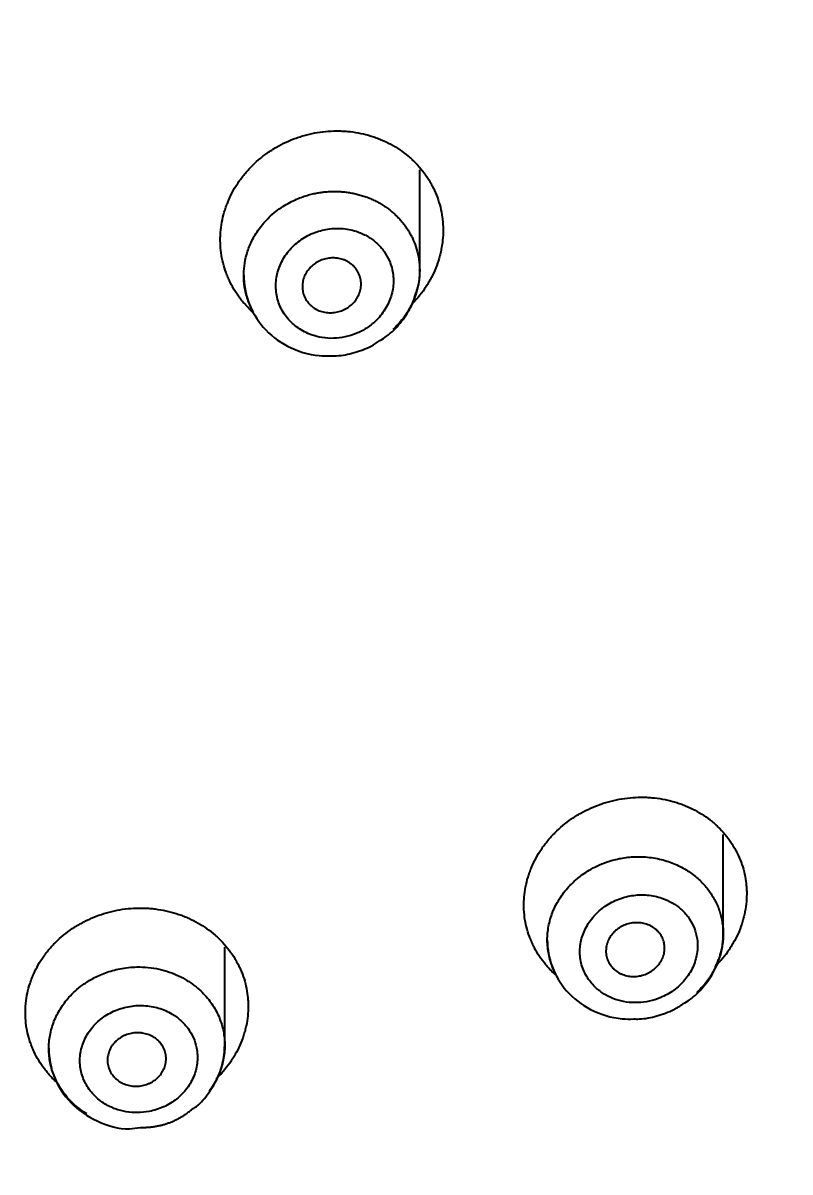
# Model space of a CAD drawing. Header units: millimetres. Extents: x 6110 to 6704, y -2661 to -1821.
# Drawn here: x 6343.899 to 6347.169, y -2168.811 to -2163.913 of the extents above; entities that cross this region are included whole.
import ezdxf

# ---------------------------------------------------------------- set-up
doc = ezdxf.new("R2010")
doc.units = ezdxf.units.MM
doc.header["$LTSCALE"] = 0.1
doc.linetypes.add('HIDDEN2', pattern=[4.7625, 3.175, -1.5875])
doc.layers.add('1', color=4, linetype='HIDDEN2', lineweight=13)
doc.layers.add('DIM', color=3, linetype='Continuous', lineweight=9)
doc.styles.get("Standard").update_dxf_attribs({"font": 'arial.ttf'})
doc.dimstyles.new('ISO-25', dxfattribs={"dimtxt": 2.5, "dimasz": 2.5, "dimexe": 1.25, "dimexo": 0.625, "dimtad": 1, "dimlfac": 5, "dimtxsty": 'Standard', "dimcen": 2.5, "dimadec": 0, "dimazin": 0, "dimtfac": 1, "dimtmove": 0, "dimatfit": 3, "dimfxl": 0, "dimarcsym": 0})

# ---------------------------------------------------------------- blocks, each defined once
blk = doc.blocks.new('*D85')
at = {"layer": 'Defpoints', "color": 0}
for p in [(6324.4599, -2027.3782), (6392.6916, -2027.3782), (6311.704, -2532.5418)]:
    blk.add_point(p, dxfattribs=at)
at = {"layer": 'DIM', "color": 0, "lineweight": -2}
for p, q in [((6325.0849, -2027.3782), (6393.9416, -2027.3782)), ((6392.6916, -2527.5418), (6392.6916, -2032.3782)), ((6312.329, -2532.5418), (6393.9416, -2532.5418))]:
    blk.add_line(p, q, dxfattribs=at)
at = {"layer": 'DIM', "color": 0}
for points in [[(6391.8583, -2032.3782), (6393.5249, -2032.3782), (6392.6916, -2027.3782)], [(6391.8583, -2527.5418), (6393.5249, -2527.5418), (6392.6916, -2532.5418)]]:
    blk.add_solid(points, dxfattribs=at)
at = {"layer": 'DIM', "color": 0, "insert": (6389.0618, -2279.96), "char_height": 5, "attachment_point": 5, "rotation": 90}
blk.add_mtext('2020,7', dxfattribs=at)
blk = doc.blocks.new('*D93')
at = {"layer": 'Defpoints', "color": 0}
for p in [(6325.0849, -2027.3782), (6402.037, -2595.9805), (6423.8203, -2595.9805)]:
    blk.add_point(p, dxfattribs=at)
at = {"layer": 'DIM', "color": 0, "lineweight": -2}
for p, q in [((6325.7099, -2027.3782), (6425.0703, -2027.3782)), ((6423.8203, -2032.3782), (6423.8203, -2590.9805)), ((6402.662, -2595.9805), (6425.0703, -2595.9805))]:
    blk.add_line(p, q, dxfattribs=at)
at = {"layer": 'DIM', "color": 0}
for points in [[(6422.9869, -2032.3782), (6424.6536, -2032.3782), (6423.8203, -2027.3782)], [(6422.9869, -2590.9805), (6424.6536, -2590.9805), (6423.8203, -2595.9805)]]:
    blk.add_solid(points, dxfattribs=at)
at = {"layer": 'DIM', "color": 0, "insert": (6420.1905, -2311.6794), "char_height": 5, "attachment_point": 5, "rotation": 90}
blk.add_mtext('2274,4', dxfattribs=at)

msp = doc.modelspace()

# ---------------------------------------------------------------- hatches: boundary and pattern name
at = {"layer": 'DIM'}
h = msp.add_hatch(dxfattribs=at)
h.set_pattern_fill('ANSI31', color=2)
edge = h.paths.add_edge_path()
edge.add_line((6619.6172, -2595.9805), (6619.6172, -1962.2056))
edge.add_line((6634.6172, -1966.1101), (6619.6172, -1966.1101))
edge.add_line((6634.6172, -2610.9805), (6634.6172, -1966.1101))
edge.add_line((6634.6172, -2610.9805), (6184.4567, -2610.9805))
edge.add_line((6619.6172, -2595.9805), (6184.4567, -2595.9805))
edge.add_line((6184.4567, -2610.9805), (6184.4567, -2595.9805))

# ---------------------------------------------------------------- linework, layer by layer
at = {"layer": '1', "color": 7, "linetype": 'Continuous', "lineweight": -3}
for p, q in [((6345.5903, -2164.9676), (6345.5903, -2164.5391)), ((6346.8843, -2167.797), (6346.8843, -2167.3728)), ((6344.7593, -2168.2714), (6344.7593, -2167.852))]:
    msp.add_line(p, q, dxfattribs=at)
for centre, major_axis, start_param, end_param in [((6338.0093, -2168.509), (-13.75, 0), 3.141606, 7.301236), ((6338.0093, -2168.5196), (-13.75, 0), 3.141627, 6.283151), ((6338.0093, -2168.8384), (13.1753, 0), 4.984867, 10.723113)]:
    msp.add_ellipse(centre, major_axis=major_axis, ratio=0.906308, start_param=start_param, end_param=end_param, dxfattribs=at)
for points, knots in [([(6344.8798, -2165.1463), (6344.872, -2165.1393), (6344.8644, -2165.1321), (6344.8519, -2165.1192), (6344.8469, -2165.1137), (6344.8372, -2165.1026), (6344.8325, -2165.097), (6344.8099, -2165.0682), (6344.7945, -2165.0437), (6344.7786, -2165.0111), (6344.7756, -2165.0045), (6344.7699, -2164.991), (6344.7672, -2164.9842), (6344.7598, -2164.9637), (6344.7556, -2164.9499), (6344.7452, -2164.9079), (6344.7413, -2164.8793), (6344.7403, -2164.8427), (6344.7402, -2164.8354), (6344.7406, -2164.8208), (6344.741, -2164.8135), (6344.7426, -2164.7917), (6344.7464, -2164.7628), (6344.7531, -2164.7343), (6344.7592, -2164.713), (6344.7615, -2164.7059), (6344.7664, -2164.6918), (6344.769, -2164.6848), (6344.7829, -2164.6503), (6344.7968, -2164.6239), (6344.8174, -2164.5924), (6344.8217, -2164.5862), (6344.8306, -2164.5739), (6344.8352, -2164.5678), (6344.8496, -2164.5499), (6344.8597, -2164.5385), (6344.8916, -2164.5056), (6344.9148, -2164.4857), (6344.9465, -2164.4633), (6344.953, -2164.459), (6344.9661, -2164.4506), (6344.9728, -2164.4465), (6344.993, -2164.4348), (6345.0205, -2164.4206), (6345.0492, -2164.4088), (6345.0712, -2164.4009), (6345.0786, -2164.3985), (6345.0936, -2164.3939), (6345.1012, -2164.3917), (6345.1392, -2164.3819), (6345.1699, -2164.3769), (6345.2162, -2164.3735), (6345.2317, -2164.3731), (6345.255, -2164.3735), (6345.2628, -2164.3738), (6345.2783, -2164.3749), (6345.2861, -2164.3756), (6345.3244, -2164.3799), (6345.3543, -2164.3861), (6345.3906, -2164.3973), (6345.3978, -2164.3998), (6345.4122, -2164.405), (6345.4193, -2164.4078), (6345.4404, -2164.4166), (6345.4539, -2164.4231), (6345.4934, -2164.4445), (6345.518, -2164.4611), (6345.5466, -2164.485), (6345.5522, -2164.4899), (6345.5631, -2164.5), (6345.5683, -2164.5052), (6345.5837, -2164.521), (6345.6029, -2164.543), (6345.6197, -2164.5668), (6345.6313, -2164.5853), (6345.6351, -2164.5916), (6345.6422, -2164.6044), (6345.6456, -2164.6109), (6345.6616, -2164.6436), (6345.6714, -2164.6707), (6345.6818, -2164.7128), (6345.6846, -2164.7271), (6345.6875, -2164.7488), (6345.6883, -2164.7561), (6345.6895, -2164.7706), (6345.6899, -2164.7779), (6345.691, -2164.8142), (6345.6888, -2164.8432), (6345.6823, -2164.8794), (6345.6807, -2164.8867), (6345.6774, -2164.9012), (6345.6755, -2164.9083), (6345.6693, -2164.9297), (6345.6597, -2164.9576), (6345.6473, -2164.9847), (6345.6369, -2165.0046), (6345.6333, -2165.0111), (6345.6256, -2165.0242), (6345.6216, -2165.0306), (6345.6008, -2165.0625), (6345.5818, -2165.0863), (6345.5603, -2165.1085)], [0, 0, 0, 0, 0.014902, 0.014902, 0.025382, 0.025382, 0.035862, 0.035862, 0.077781, 0.077781, 0.088261, 0.088261, 0.09874, 0.09874, 0.1197, 0.1197, 0.161619, 0.161619, 0.172099, 0.172099, 0.182579, 0.182579, 0.203538, 0.224498, 0.224498, 0.234977, 0.234977, 0.245457, 0.245457, 0.287376, 0.287376, 0.297856, 0.297856, 0.308336, 0.308336, 0.329295, 0.329295, 0.371214, 0.371214, 0.381694, 0.381694, 0.392174, 0.392174, 0.413133, 0.434093, 0.434093, 0.444573, 0.444573, 0.455052, 0.455052, 0.496971, 0.496971, 0.517931, 0.517931, 0.528411, 0.528411, 0.53889, 0.53889, 0.58081, 0.58081, 0.591289, 0.591289, 0.601769, 0.601769, 0.622729, 0.622729, 0.664648, 0.664648, 0.675127, 0.675127, 0.685607, 0.685607, 0.706567, 0.727526, 0.727526, 0.738006, 0.738006, 0.748486, 0.748486, 0.790405, 0.790405, 0.811364, 0.811364, 0.821844, 0.821844, 0.832324, 0.832324, 0.874243, 0.874243, 0.884723, 0.884723, 0.895202, 0.895202, 0.916162, 0.937121, 0.937121, 0.947601, 0.947601, 0.958081, 0.958081, 1, 1, 1, 1]), ([(6344.8403, -2164.9884), (6344.8403, -2164.9865), (6344.8405, -2164.9691), (6344.8436, -2164.9349), (6344.8557, -2164.8853), (6344.8773, -2164.8338), (6344.9099, -2164.7824), (6344.9473, -2164.7414), (6344.9835, -2164.7112), (6345.0134, -2164.6909), (6345.0428, -2164.6746), (6345.0709, -2164.6617), (6345.0973, -2164.6519), (6345.1217, -2164.6447), (6345.1438, -2164.6395), (6345.1633, -2164.6359), (6345.1802, -2164.6336), (6345.1944, -2164.6323), (6345.2058, -2164.6315), (6345.2197, -2164.631), (6345.2372, -2164.6309), (6345.2588, -2164.6321), (6345.2802, -2164.6344), (6345.3012, -2164.6378), (6345.3218, -2164.6423), (6345.3419, -2164.6478), (6345.3614, -2164.6543), (6345.3804, -2164.6617), (6345.3986, -2164.6701), (6345.4162, -2164.6793), (6345.4331, -2164.6893), (6345.4492, -2164.7001), (6345.4645, -2164.7116), (6345.479, -2164.7237), (6345.4926, -2164.7364), (6345.5054, -2164.7497), (6345.5172, -2164.7635), (6345.5282, -2164.7778), (6345.5383, -2164.7924), (6345.5475, -2164.8074), (6345.5558, -2164.8227), (6345.5667, -2164.8456), (6345.5785, -2164.8779), (6345.588, -2164.9212), (6345.5903, -2164.9515), (6345.5903, -2164.9672)], [0, 0, 0, 0, 0.005441, 0.047816, 0.094021, 0.144058, 0.197927, 0.255627, 0.289108, 0.320212, 0.348938, 0.375287, 0.399257, 0.420849, 0.440062, 0.456897, 0.471352, 0.483427, 0.493123, 0.500439, 0.519075, 0.53757, 0.555925, 0.57414, 0.592215, 0.61015, 0.627946, 0.645603, 0.66312, 0.680499, 0.69774, 0.714842, 0.731806, 0.748632, 0.765321, 0.781873, 0.798288, 0.814566, 0.830707, 0.846713, 0.862583, 0.878317, 0.916366, 0.957028, 1, 1, 1, 1]), ([(6345.4018, -2165.184), (6345.4096, -2165.1766), (6345.4243, -2165.1609), (6345.4431, -2165.1349), (6345.4581, -2165.1069), (6345.4694, -2165.0776), (6345.4764, -2165.0472), (6345.4791, -2165.0164), (6345.4776, -2164.9857), (6345.4718, -2164.9557), (6345.46, -2164.922), (6345.44, -2164.8861), (6345.409, -2164.8512), (6345.3713, -2164.8228), (6345.3327, -2164.8046), (6345.2966, -2164.7941), (6345.2644, -2164.7891), (6345.2317, -2164.7881), (6345.1989, -2164.791), (6345.1667, -2164.7979), (6345.1355, -2164.8087), (6345.1059, -2164.823), (6345.0783, -2164.8407), (6345.0533, -2164.8616), (6345.0312, -2164.8852), (6345.0125, -2164.9112), (6344.9974, -2164.9391), (6344.9862, -2164.9684), (6344.9792, -2164.9987), (6344.9765, -2165.0294), (6344.9779, -2165.06), (6344.9837, -2165.0901), (6344.9938, -2165.119), (6345.0078, -2165.1463), (6345.0256, -2165.1715), (6345.047, -2165.194), (6345.0714, -2165.2137), (6345.0985, -2165.2301), (6345.1327, -2165.2449), (6345.1746, -2165.2558), (6345.2236, -2165.2588), (6345.2728, -2165.253), (6345.3202, -2165.2382), (6345.3642, -2165.2154), (6345.39, -2165.1952), (6345.4018, -2165.184)], [0, 0, 0, 0, 0.02085, 0.041612, 0.062641, 0.083494, 0.1042, 0.125113, 0.146036, 0.166745, 0.187587, 0.218855, 0.250022, 0.281241, 0.312461, 0.333319, 0.354033, 0.374953, 0.395825, 0.416534, 0.437434, 0.458363, 0.479085, 0.499955, 0.520923, 0.541676, 0.562573, 0.583495, 0.604209, 0.625085, 0.645955, 0.666654, 0.687576, 0.70845, 0.729135, 0.750036, 0.77094, 0.79163, 0.812505, 0.843708, 0.874932, 0.906081, 0.937377, 0.968614, 1, 1, 1, 1]), ([(6345.3037, -2165.1104), (6345.2978, -2165.1161), (6345.2915, -2165.1212), (6345.2814, -2165.1279), (6345.2779, -2165.13), (6345.2707, -2165.1339), (6345.267, -2165.1358), (6345.2557, -2165.1406), (6345.2479, -2165.1432), (6345.236, -2165.1459), (6345.2319, -2165.1467), (6345.2237, -2165.1478), (6345.2196, -2165.1481), (6345.2074, -2165.1487), (6345.1993, -2165.1483), (6345.1872, -2165.1466), (6345.1832, -2165.1458), (6345.1753, -2165.144), (6345.1677, -2165.1417), (6345.1603, -2165.1388), (6345.153, -2165.1355), (6345.1495, -2165.1337), (6345.1392, -2165.1277), (6345.1328, -2165.1231), (6345.1242, -2165.1154), (6345.1214, -2165.1127), (6345.1175, -2165.1084), (6345.1162, -2165.1069), (6345.1137, -2165.1039), (6345.1125, -2165.1024), (6345.1068, -2165.0947), (6345.103, -2165.0881), (6345.0983, -2165.0777), (6345.0969, -2165.0741), (6345.0945, -2165.0668), (6345.0935, -2165.0631), (6345.0911, -2165.052), (6345.0903, -2165.0444), (6345.0903, -2165.0328), (6345.0905, -2165.029), (6345.0913, -2165.0214), (6345.0925, -2165.0138), (6345.0945, -2165.0063), (6345.0969, -2164.9989), (6345.0983, -2164.9952), (6345.103, -2164.9844), (6345.1068, -2164.9775), (6345.1136, -2164.9677), (6345.1161, -2164.9646), (6345.1213, -2164.9584), (6345.124, -2164.9555), (6345.1327, -2164.947), (6345.1389, -2164.942), (6345.1491, -2164.9351), (6345.1527, -2164.933), (6345.1598, -2164.9291), (6345.1672, -2164.9255), (6345.1748, -2164.9226), (6345.1826, -2164.9201), (6345.1866, -2164.919), (6345.1987, -2164.9162), (6345.2068, -2164.9151), (6345.219, -2164.9145), (6345.2231, -2164.9145), (6345.2312, -2164.9149), (6345.2353, -2164.9153), (6345.2474, -2164.917), (6345.2552, -2164.9188), (6345.2646, -2164.9221), (6345.2665, -2164.9227), (6345.2702, -2164.9242), (6345.2721, -2164.925), (6345.2776, -2164.9275), (6345.2811, -2164.9293), (6345.2913, -2164.9352), (6345.2976, -2164.9398), (6345.3049, -2164.9463), (6345.3064, -2164.9476), (6345.3092, -2164.9503), (6345.3132, -2164.9545), (6345.3193, -2164.9619), (6345.3235, -2164.9683), (6345.3274, -2164.9749), (6345.3292, -2164.9783), (6345.3339, -2164.9888), (6345.3363, -2164.996), (6345.3387, -2165.0072), (6345.3393, -2165.0109), (6345.3401, -2165.0186), (6345.3403, -2165.0224), (6345.3403, -2165.0339), (6345.3395, -2165.0415), (6345.3371, -2165.0529), (6345.3361, -2165.0567), (6345.3337, -2165.0641), (6345.331, -2165.0714), (6345.3275, -2165.0784), (6345.3236, -2165.0853), (6345.3215, -2165.0887), (6345.3147, -2165.0986), (6345.3095, -2165.1047), (6345.3037, -2165.1104)], [0, 0, 0, 0, 0.03125, 0.03125, 0.046875, 0.046875, 0.0625, 0.0625, 0.09375, 0.09375, 0.109375, 0.109375, 0.125, 0.125, 0.15625, 0.15625, 0.171875, 0.171875, 0.1875, 0.203125, 0.203125, 0.21875, 0.21875, 0.25, 0.25, 0.265625, 0.265625, 0.273438, 0.273438, 0.28125, 0.28125, 0.3125, 0.3125, 0.328125, 0.328125, 0.34375, 0.34375, 0.375, 0.375, 0.390625, 0.390625, 0.40625, 0.421875, 0.421875, 0.4375, 0.4375, 0.46875, 0.46875, 0.484375, 0.484375, 0.5, 0.5, 0.53125, 0.53125, 0.546875, 0.546875, 0.5625, 0.578125, 0.578125, 0.59375, 0.59375, 0.625, 0.625, 0.640625, 0.640625, 0.65625, 0.65625, 0.6875, 0.6875, 0.695313, 0.695313, 0.703125, 0.703125, 0.71875, 0.71875, 0.75, 0.75, 0.757813, 0.757813, 0.765625, 0.78125, 0.796875, 0.796875, 0.8125, 0.8125, 0.84375, 0.84375, 0.859375, 0.859375, 0.875, 0.875, 0.90625, 0.90625, 0.921875, 0.921875, 0.9375, 0.953125, 0.953125, 0.96875, 0.96875, 1, 1, 1, 1]), ([(6344.8403, -2164.9877), (6344.8407, -2165.0286), (6344.8543, -2165.1071), (6344.9188, -2165.2166), (6345.0246, -2165.2987), (6345.1302, -2165.3315), (6345.1928, -2165.3321), (6345.2082, -2165.3313)], [0, 0, 0, 0, 0.213393, 0.437882, 0.673259, 0.920678, 1, 1, 1, 1]), ([(6344.8827, -2165.1477), (6344.8815, -2165.1456), (6344.8714, -2165.1274), (6344.8557, -2165.0915), (6344.843, -2165.0399), (6344.8403, -2165.005), (6344.8403, -2164.9884)], [0, 0, 0, 0, 0.044747, 0.371454, 0.701717, 1, 1, 1, 1]), ([(6345.5903, -2164.9672), (6345.5903, -2164.9673), (6345.5903, -2164.9841), (6345.5877, -2165.0175), (6345.58, -2165.0503), (6345.5749, -2165.0663)], [0, 0, 0, 0, 0.003355, 0.503542, 1, 1, 1, 1]), ([(6345.4211, -2165.2661), (6345.431, -2165.2606), (6345.4632, -2165.2404), (6345.5093, -2165.1936), (6345.5513, -2165.1318), (6345.5677, -2165.0878), (6345.573, -2165.0678)], [0, 0, 0, 0, 0.128214, 0.438368, 0.755323, 1, 1, 1, 1]), ([(6345.5749, -2165.0663), (6345.5746, -2165.0674), (6345.5685, -2165.0864), (6345.5529, -2165.1233), (6345.5201, -2165.1746), (6345.4917, -2165.2057), (6345.4758, -2165.2204)], [0, 0, 0, 0, 0.018042, 0.329384, 0.656701, 1, 1, 1, 1]), ([(6345.2082, -2165.3313), (6345.2176, -2165.332), (6345.2521, -2165.3326), (6345.312, -2165.3197), (6345.3747, -2165.297), (6345.4089, -2165.2751), (6345.4211, -2165.2661)], [0, 0, 0, 0, 0.124759, 0.458259, 0.799124, 1, 1, 1, 1]), ([(6346.1698, -2167.9706), (6346.1627, -2167.9643), (6346.1558, -2167.9578), (6346.1441, -2167.9459), (6346.1391, -2167.9405), (6346.1295, -2167.9296), (6346.1248, -2167.9241), (6346.1025, -2167.8959), (6346.0872, -2167.8719), (6346.0715, -2167.84), (6346.0685, -2167.8335), (6346.0629, -2167.8204), (6346.0603, -2167.8137), (6346.053, -2167.7936), (6346.0489, -2167.78), (6346.0388, -2167.7388), (6346.0351, -2167.7107), (6346.0343, -2167.6748), (6346.0343, -2167.6676), (6346.0348, -2167.6532), (6346.0352, -2167.646), (6346.037, -2167.6246), (6346.041, -2167.5962), (6346.0479, -2167.5681), (6346.0542, -2167.5472), (6346.0565, -2167.5402), (6346.0615, -2167.5263), (6346.0642, -2167.5194), (6346.0785, -2167.4855), (6346.0926, -2167.4595), (6346.1176, -2167.4224), (6346.1267, -2167.4103), (6346.1461, -2167.3868), (6346.1563, -2167.3755), (6346.1886, -2167.3433), (6346.212, -2167.3237), (6346.244, -2167.3017), (6346.2505, -2167.2974), (6346.2637, -2167.2892), (6346.2704, -2167.2852), (6346.2907, -2167.2738), (6346.3184, -2167.2598), (6346.3472, -2167.2483), (6346.3693, -2167.2405), (6346.3767, -2167.2381), (6346.3917, -2167.2336), (6346.3993, -2167.2315), (6346.4374, -2167.2219), (6346.468, -2167.217), (6346.5143, -2167.2137), (6346.5298, -2167.2133), (6346.553, -2167.2137), (6346.5608, -2167.214), (6346.5763, -2167.215), (6346.584, -2167.2157), (6346.6221, -2167.2199), (6346.6519, -2167.2259), (6346.688, -2167.2369), (6346.6952, -2167.2392), (6346.7094, -2167.2443), (6346.7165, -2167.247), (6346.7374, -2167.2556), (6346.7509, -2167.262), (6346.7901, -2167.2827), (6346.8146, -2167.2989), (6346.8429, -2167.3222), (6346.8484, -2167.327), (6346.8592, -2167.3369), (6346.8644, -2167.3419), (6346.8797, -2167.3573), (6346.8987, -2167.3788), (6346.9153, -2167.402), (6346.9268, -2167.42), (6346.9305, -2167.4262), (6346.9375, -2167.4387), (6346.9408, -2167.445), (6346.9566, -2167.4771), (6346.9663, -2167.5036), (6346.9764, -2167.5448), (6346.9791, -2167.5588), (6346.9819, -2167.5801), (6346.9826, -2167.5873), (6346.9837, -2167.6015), (6346.9841, -2167.6087), (6346.9849, -2167.6443), (6346.9825, -2167.6728), (6346.9757, -2167.7084), (6346.9741, -2167.7155), (6346.9706, -2167.7298), (6346.9687, -2167.7368), (6346.9623, -2167.7578), (6346.9525, -2167.7854), (6346.9398, -2167.812), (6346.9292, -2167.8315), (6346.9255, -2167.838), (6346.9178, -2167.8508), (6346.9137, -2167.8572), (6346.8926, -2167.8885), (6346.8733, -2167.912), (6346.8516, -2167.9338)], [0, 0, 0, 0, 0.013703, 0.013703, 0.024196, 0.024196, 0.034688, 0.034688, 0.076658, 0.076658, 0.087151, 0.087151, 0.097643, 0.097643, 0.118628, 0.118628, 0.160598, 0.160598, 0.171091, 0.171091, 0.181583, 0.181583, 0.202568, 0.223553, 0.223553, 0.234046, 0.234046, 0.244539, 0.244539, 0.286509, 0.286509, 0.307494, 0.307494, 0.328479, 0.328479, 0.370449, 0.370449, 0.380941, 0.380941, 0.391434, 0.391434, 0.412419, 0.433404, 0.433404, 0.443896, 0.443896, 0.454389, 0.454389, 0.496359, 0.496359, 0.517344, 0.517344, 0.527837, 0.527837, 0.538329, 0.538329, 0.580299, 0.580299, 0.590792, 0.590792, 0.601284, 0.601284, 0.622269, 0.622269, 0.664239, 0.664239, 0.674732, 0.674732, 0.685224, 0.685224, 0.706209, 0.727194, 0.727194, 0.737687, 0.737687, 0.74818, 0.74818, 0.79015, 0.79015, 0.811135, 0.811135, 0.821627, 0.821627, 0.83212, 0.83212, 0.87409, 0.87409, 0.884582, 0.884582, 0.895075, 0.895075, 0.91606, 0.937045, 0.937045, 0.947537, 0.947537, 0.95803, 0.95803, 1, 1, 1, 1]), ([(6346.1343, -2167.8218), (6346.1343, -2167.8124), (6346.1357, -2167.7828), (6346.145, -2167.733), (6346.1681, -2167.6745), (6346.2025, -2167.6197), (6346.2367, -2167.5823), (6346.2651, -2167.5576), (6346.286, -2167.5415), (6346.3141, -2167.523), (6346.3503, -2167.5038), (6346.3953, -2167.486), (6346.4492, -2167.4722), (6346.5004, -2167.4666), (6346.5446, -2167.4671), (6346.5789, -2167.4704), (6346.6119, -2167.4764), (6346.6432, -2167.4849), (6346.6727, -2167.4956), (6346.7004, -2167.5082), (6346.726, -2167.5225), (6346.7495, -2167.5382), (6346.7709, -2167.5551), (6346.7902, -2167.5729), (6346.8075, -2167.5914), (6346.8227, -2167.6105), (6346.836, -2167.6299), (6346.8474, -2167.6494), (6346.8573, -2167.6696), (6346.8659, -2167.6907), (6346.8731, -2167.7131), (6346.8787, -2167.7362), (6346.8824, -2167.7599), (6346.8841, -2167.7802), (6346.8843, -2167.7926), (6346.8843, -2167.7969)], [0, 0, 0, 0, 0.026199, 0.082395, 0.139298, 0.196916, 0.255256, 0.27208, 0.294957, 0.323885, 0.358864, 0.399888, 0.446955, 0.500061, 0.530248, 0.559717, 0.588468, 0.616503, 0.643821, 0.670423, 0.696309, 0.721479, 0.745934, 0.769673, 0.792698, 0.81501, 0.836608, 0.857493, 0.877666, 0.899212, 0.92103, 0.943121, 0.965485, 0.988123, 1, 1, 1, 1]), ([(6346.6983, -2168.0155), (6346.7062, -2168.0082), (6346.7209, -2167.9926), (6346.7397, -2167.9669), (6346.7547, -2167.9392), (6346.7659, -2167.9102), (6346.7729, -2167.8804), (6346.7759, -2167.8451), (6346.7724, -2167.805), (6346.7585, -2167.762), (6346.7358, -2167.7228), (6346.7048, -2167.689), (6346.667, -2167.6617), (6346.6285, -2167.6443), (6346.5925, -2167.6344), (6346.5604, -2167.6298), (6346.5277, -2167.6291), (6346.495, -2167.6322), (6346.4628, -2167.6392), (6346.4316, -2167.65), (6346.402, -2167.6643), (6346.3744, -2167.6819), (6346.3494, -2167.7026), (6346.3272, -2167.726), (6346.3085, -2167.7517), (6346.2934, -2167.7793), (6346.2822, -2167.8082), (6346.2753, -2167.838), (6346.2726, -2167.8683), (6346.2742, -2167.8983), (6346.2801, -2167.9278), (6346.2903, -2167.956), (6346.3044, -2167.9826), (6346.3224, -2168.007), (6346.3474, -2168.0324), (6346.381, -2168.0569), (6346.4243, -2168.0764), (6346.4712, -2168.0879), (6346.5202, -2168.0904), (6346.5693, -2168.0843), (6346.6114, -2168.0711), (6346.646, -2168.0545), (6346.6737, -2168.0368), (6346.6904, -2168.0229), (6346.6983, -2168.0155)], [0, 0, 0, 0, 0.020896, 0.041652, 0.06262, 0.083511, 0.104219, 0.12509, 0.156355, 0.18752, 0.218767, 0.249961, 0.28118, 0.312405, 0.333296, 0.35401, 0.374902, 0.395814, 0.416525, 0.437388, 0.458341, 0.479065, 0.499919, 0.520871, 0.541626, 0.562557, 0.583438, 0.604144, 0.625069, 0.645921, 0.666614, 0.687551, 0.708421, 0.729109, 0.750011, 0.781214, 0.812434, 0.843604, 0.874873, 0.906013, 0.937331, 0.958238, 0.979009, 1, 1, 1, 1]), ([(6344.0394, -2168.426), (6344.0323, -2168.4193), (6344.0254, -2168.4124), (6344.0137, -2168.3999), (6344.0089, -2168.3944), (6343.9995, -2168.3832), (6343.995, -2168.3775), (6343.9732, -2168.3487), (6343.9585, -2168.3243), (6343.9434, -2168.2919), (6343.9406, -2168.2854), (6343.9352, -2168.2721), (6343.9327, -2168.2654), (6343.9258, -2168.2451), (6343.922, -2168.2315), (6343.9127, -2168.1902), (6343.9095, -2168.1622), (6343.9093, -2168.1264), (6343.9095, -2168.1193), (6343.9102, -2168.1051), (6343.9107, -2168.098), (6343.9129, -2168.0768), (6343.9173, -2168.0487), (6343.9247, -2168.0211), (6343.9314, -2168.0005), (6343.9338, -2167.9937), (6343.9391, -2167.98), (6343.9418, -2167.9733), (6343.9566, -2167.9401), (6343.9711, -2167.9148), (6343.9925, -2167.8847), (6343.997, -2167.8788), (6344.0062, -2167.8671), (6344.011, -2167.8614), (6344.0258, -2167.8444), (6344.0363, -2167.8335), (6344.069, -2167.8026), (6344.0928, -2167.784), (6344.1251, -2167.7632), (6344.1317, -2167.7592), (6344.1451, -2167.7515), (6344.1519, -2167.7478), (6344.1724, -2167.7371), (6344.2004, -2167.7242), (6344.2294, -2167.7138), (6344.2517, -2167.7069), (6344.2591, -2167.7048), (6344.2743, -2167.7008), (6344.2819, -2167.699), (6344.3202, -2167.6908), (6344.351, -2167.6871), (6344.3974, -2167.6855), (6344.4129, -2167.6857), (6344.4362, -2167.687), (6344.444, -2167.6876), (6344.4594, -2167.6892), (6344.4671, -2167.6902), (6344.5052, -2167.6958), (6344.5348, -2167.703), (6344.5708, -2167.7153), (6344.5779, -2167.7179), (6344.5921, -2167.7235), (6344.5991, -2167.7265), (6344.6199, -2167.7359), (6344.6332, -2167.7427), (6344.672, -2167.7649), (6344.696, -2167.782), (6344.7239, -2167.8062), (6344.7293, -2167.8112), (6344.7399, -2167.8214), (6344.745, -2167.8266), (6344.7599, -2167.8425), (6344.7784, -2167.8646), (6344.7945, -2167.8883), (6344.8057, -2167.9067), (6344.8092, -2167.9129), (6344.816, -2167.9256), (6344.8192, -2167.932), (6344.8343, -2167.9644), (6344.8435, -2167.9911), (6344.8528, -2168.0325), (6344.8552, -2168.0465), (6344.8576, -2168.0678), (6344.8582, -2168.0749), (6344.8591, -2168.089), (6344.8593, -2168.0961), (6344.8595, -2168.1315), (6344.8566, -2168.1598), (6344.8492, -2168.1949), (6344.8475, -2168.202), (6344.8438, -2168.216), (6344.8417, -2168.2229), (6344.8351, -2168.2435), (6344.8247, -2168.2705), (6344.8116, -2168.2965), (6344.8008, -2168.3156), (6344.797, -2168.3219), (6344.789, -2168.3344), (6344.7848, -2168.3406), (6344.7632, -2168.3711), (6344.7435, -2168.3937), (6344.7215, -2168.4147)], [0, 0, 0, 0, 0.013993, 0.013993, 0.024482, 0.024482, 0.034972, 0.034972, 0.076929, 0.076929, 0.087419, 0.087419, 0.097908, 0.097908, 0.118887, 0.118887, 0.160845, 0.160845, 0.171334, 0.171334, 0.181824, 0.181824, 0.202803, 0.223782, 0.223782, 0.234271, 0.234271, 0.24476, 0.24476, 0.286718, 0.286718, 0.297208, 0.297208, 0.307697, 0.307697, 0.328676, 0.328676, 0.370634, 0.370634, 0.381123, 0.381123, 0.391613, 0.391613, 0.412591, 0.43357, 0.43357, 0.44406, 0.44406, 0.454549, 0.454549, 0.496507, 0.496507, 0.517486, 0.517486, 0.527975, 0.527975, 0.538465, 0.538465, 0.580422, 0.580422, 0.590912, 0.590912, 0.601401, 0.601401, 0.62238, 0.62238, 0.664338, 0.664338, 0.674827, 0.674827, 0.685317, 0.685317, 0.706296, 0.727275, 0.727275, 0.737764, 0.737764, 0.748253, 0.748253, 0.790211, 0.790211, 0.81119, 0.81119, 0.82168, 0.82168, 0.832169, 0.832169, 0.874127, 0.874127, 0.884616, 0.884616, 0.895106, 0.895106, 0.916084, 0.937063, 0.937063, 0.947553, 0.947553, 0.958042, 0.958042, 1, 1, 1, 1]), ([(6346.5973, -2167.9399), (6346.5915, -2167.9455), (6346.5851, -2167.9505), (6346.575, -2167.9572), (6346.5715, -2167.9593), (6346.5643, -2167.9631), (6346.5605, -2167.9649), (6346.5492, -2167.9698), (6346.5414, -2167.9723), (6346.5294, -2167.975), (6346.5254, -2167.9758), (6346.5172, -2167.9769), (6346.5131, -2167.9773), (6346.5009, -2167.9779), (6346.4928, -2167.9775), (6346.4808, -2167.9759), (6346.4768, -2167.9752), (6346.469, -2167.9734), (6346.4613, -2167.9712), (6346.454, -2167.9684), (6346.4468, -2167.9652), (6346.4432, -2167.9635), (6346.433, -2167.9577), (6346.4267, -2167.9532), (6346.418, -2167.9457), (6346.4153, -2167.9431), (6346.41, -2167.9375), (6346.4076, -2167.9346), (6346.4008, -2167.9255), (6346.3969, -2167.9191), (6346.393, -2167.9106), (6346.3923, -2167.9089), (6346.3909, -2167.9054), (6346.3902, -2167.9036), (6346.3885, -2167.8983), (6346.3875, -2167.8947), (6346.3851, -2167.8838), (6346.3843, -2167.8764), (6346.3844, -2167.865), (6346.3846, -2167.8612), (6346.3854, -2167.8537), (6346.3866, -2167.8462), (6346.3887, -2167.8389), (6346.3911, -2167.8316), (6346.3925, -2167.8279), (6346.3972, -2167.8173), (6346.4011, -2167.8105), (6346.408, -2167.8009), (6346.4104, -2167.7977), (6346.4157, -2167.7916), (6346.4184, -2167.7887), (6346.4271, -2167.7804), (6346.4334, -2167.7754), (6346.4437, -2167.7687), (6346.4472, -2167.7666), (6346.4544, -2167.7627), (6346.4618, -2167.7592), (6346.4694, -2167.7563), (6346.4772, -2167.7538), (6346.4812, -2167.7527), (6346.4933, -2167.7499), (6346.5014, -2167.7488), (6346.5136, -2167.7482), (6346.5176, -2167.7482), (6346.5258, -2167.7485), (6346.5299, -2167.7489), (6346.5419, -2167.7505), (6346.5497, -2167.7522), (6346.561, -2167.756), (6346.5647, -2167.7574), (6346.5719, -2167.7606), (6346.5755, -2167.7623), (6346.5856, -2167.7681), (6346.5919, -2167.7725), (6346.5992, -2167.7788), (6346.6006, -2167.7801), (6346.6034, -2167.7827), (6346.6074, -2167.7868), (6346.6135, -2167.794), (6346.6177, -2167.8002), (6346.6216, -2167.8067), (6346.6233, -2167.81), (6346.628, -2167.8203), (6346.6304, -2167.8273), (6346.6328, -2167.8382), (6346.6334, -2167.8419), (6346.6342, -2167.8495), (6346.6344, -2167.8532), (6346.6343, -2167.8645), (6346.6335, -2167.872), (6346.6311, -2167.8832), (6346.63, -2167.8869), (6346.6276, -2167.8942), (6346.6248, -2167.9014), (6346.6213, -2167.9083), (6346.6174, -2167.9151), (6346.6153, -2167.9185), (6346.6084, -2167.9282), (6346.6032, -2167.9343), (6346.5973, -2167.9399)], [0, 0, 0, 0, 0.03125, 0.03125, 0.046875, 0.046875, 0.0625, 0.0625, 0.09375, 0.09375, 0.109375, 0.109375, 0.125, 0.125, 0.15625, 0.15625, 0.171875, 0.171875, 0.1875, 0.203125, 0.203125, 0.21875, 0.21875, 0.25, 0.25, 0.265625, 0.265625, 0.28125, 0.28125, 0.3125, 0.3125, 0.320313, 0.320313, 0.328125, 0.328125, 0.34375, 0.34375, 0.375, 0.375, 0.390625, 0.390625, 0.40625, 0.421875, 0.421875, 0.4375, 0.4375, 0.46875, 0.46875, 0.484375, 0.484375, 0.5, 0.5, 0.53125, 0.53125, 0.546875, 0.546875, 0.5625, 0.578125, 0.578125, 0.59375, 0.59375, 0.625, 0.625, 0.640625, 0.640625, 0.65625, 0.65625, 0.6875, 0.6875, 0.703125, 0.703125, 0.71875, 0.71875, 0.75, 0.75, 0.757813, 0.757813, 0.765625, 0.78125, 0.796875, 0.796875, 0.8125, 0.8125, 0.84375, 0.84375, 0.859375, 0.859375, 0.875, 0.875, 0.90625, 0.90625, 0.921875, 0.921875, 0.9375, 0.953125, 0.953125, 0.96875, 0.96875, 1, 1, 1, 1]), ([(6346.171, -2167.9683), (6346.1705, -2167.9673), (6346.1608, -2167.9489), (6346.1456, -2167.9113), (6346.1359, -2167.8625), (6346.1343, -2167.8323), (6346.1343, -2167.8218)], [0, 0, 0, 0, 0.024073, 0.406199, 0.793147, 1, 1, 1, 1]), ([(6346.1344, -2167.8211), (6346.1348, -2167.8613), (6346.1483, -2167.9383), (6346.2119, -2168.0456), (6346.3166, -2168.126), (6346.4226, -2168.1584), (6346.4862, -2168.1592), (6346.5031, -2168.1584)], [0, 0, 0, 0, 0.21101, 0.433575, 0.667334, 0.913476, 1, 1, 1, 1]), ([(6346.8843, -2167.7969), (6346.8843, -2167.8008), (6346.8841, -2167.8131), (6346.8825, -2167.8339), (6346.8785, -2167.859), (6346.8725, -2167.8842), (6346.865, -2167.9071), (6346.8591, -2167.9215), (6346.8564, -2167.9276)], [0, 0, 0, 0, 0.089243, 0.276754, 0.466499, 0.658483, 0.85271, 1, 1, 1, 1]), ([(6346.714, -2168.0933), (6346.7233, -2168.0882), (6346.7554, -2168.0687), (6346.8011, -2168.0224), (6346.8389, -2167.9713), (6346.8514, -2167.9381), (6346.8542, -2167.9295)], [0, 0, 0, 0, 0.140277, 0.503092, 0.874422, 1, 1, 1, 1]), ([(6346.8564, -2167.9276), (6346.8555, -2167.9297), (6346.8508, -2167.94), (6346.8414, -2167.9582), (6346.8268, -2167.9819), (6346.81, -2168.0047), (6346.7911, -2168.0266), (6346.7773, -2168.0403), (6346.77, -2168.0469)], [0, 0, 0, 0, 0.046164, 0.232685, 0.421325, 0.612088, 0.804979, 1, 1, 1, 1]), ([(6344.0093, -2168.285), (6344.0093, -2168.2757), (6344.0106, -2168.2465), (6344.0198, -2168.1978), (6344.042, -2168.141), (6344.0691, -2168.0974), (6344.0963, -2168.0642), (6344.1221, -2168.0381), (6344.156, -2168.0106), (6344.199, -2167.9836), (6344.2519, -2167.9598), (6344.3147, -2167.9424), (6344.3768, -2167.9358), (6344.433, -2167.9381), (6344.4795, -2167.9456), (6344.5228, -2167.9578), (6344.5624, -2167.9739), (6344.598, -2167.9931), (6344.6296, -2168.0148), (6344.6571, -2168.0382), (6344.6806, -2168.0627), (6344.7004, -2168.0879), (6344.7224, -2168.1219), (6344.7435, -2168.1675), (6344.7581, -2168.2262), (6344.761, -2168.2877), (6344.7515, -2168.3501), (6344.7291, -2168.4111), (6344.706, -2168.4491), (6344.6925, -2168.4671)], [0, 0, 0, 0, 0.021804, 0.068452, 0.115153, 0.161909, 0.184267, 0.211426, 0.243383, 0.280138, 0.321686, 0.368025, 0.419151, 0.454207, 0.487929, 0.520316, 0.55137, 0.581089, 0.609475, 0.636526, 0.662244, 0.686628, 0.709678, 0.755803, 0.802829, 0.850759, 0.899596, 0.949342, 1, 1, 1, 1]), ([(6344.5985, -2168.4539), (6344.6047, -2168.4455), (6344.616, -2168.4281), (6344.6292, -2168.4002), (6344.6382, -2168.3711), (6344.6431, -2168.3412), (6344.6437, -2168.3112), (6344.6392, -2168.2766), (6344.6273, -2168.2384), (6344.6045, -2168.199), (6344.5738, -2168.1645), (6344.5401, -2168.1396), (6344.5073, -2168.1226), (6344.4772, -2168.1116), (6344.4456, -2168.1043), (6344.4131, -2168.1008), (6344.3803, -2168.1013), (6344.3476, -2168.1056), (6344.3158, -2168.1137), (6344.2852, -2168.1255), (6344.2565, -2168.1408), (6344.2301, -2168.1593), (6344.2064, -2168.1807), (6344.186, -2168.2047), (6344.1689, -2168.2308), (6344.1558, -2168.2587), (6344.1468, -2168.2878), (6344.1418, -2168.3175), (6344.1412, -2168.3475), (6344.1451, -2168.3772), (6344.153, -2168.4061), (6344.1651, -2168.4337), (6344.1811, -2168.4594), (6344.2007, -2168.483), (6344.2236, -2168.5039), (6344.2537, -2168.5247), (6344.2921, -2168.5432), (6344.3391, -2168.5555), (6344.3882, -2168.5594), (6344.4319, -2168.5549), (6344.469, -2168.5455), (6344.4996, -2168.5337), (6344.5283, -2168.5183), (6344.5548, -2168.4998), (6344.5785, -2168.4783), (6344.5922, -2168.4623), (6344.5985, -2168.4539)], [0, 0, 0, 0, 0.0209, 0.04163, 0.062533, 0.083454, 0.10417, 0.125012, 0.156278, 0.187452, 0.218693, 0.249901, 0.270803, 0.29152, 0.312403, 0.33333, 0.354041, 0.374895, 0.395859, 0.416562, 0.437364, 0.458366, 0.479099, 0.499932, 0.520869, 0.541619, 0.56257, 0.583424, 0.604118, 0.62506, 0.645934, 0.666618, 0.687524, 0.708421, 0.729118, 0.750002, 0.781185, 0.812443, 0.843559, 0.874893, 0.895663, 0.916382, 0.937407, 0.958262, 0.979007, 1, 1, 1, 1]), ([(6346.5031, -2168.1584), (6346.511, -2168.1588), (6346.544, -2168.1595), (6346.6024, -2168.1471), (6346.666, -2168.1246), (6346.7011, -2168.1026), (6346.714, -2168.0933)], [0, 0, 0, 0, 0.106268, 0.442583, 0.787132, 1, 1, 1, 1]), ([(6344.4726, -2168.4097), (6344.4668, -2168.4151), (6344.4604, -2168.42), (6344.4503, -2168.4265), (6344.4468, -2168.4285), (6344.4395, -2168.4322), (6344.4358, -2168.4339), (6344.4244, -2168.4385), (6344.4167, -2168.4408), (6344.4047, -2168.4433), (6344.4006, -2168.444), (6344.3924, -2168.4449), (6344.3883, -2168.4452), (6344.3761, -2168.4456), (6344.368, -2168.4451), (6344.3559, -2168.4432), (6344.3519, -2168.4424), (6344.3441, -2168.4404), (6344.3364, -2168.4381), (6344.329, -2168.4351), (6344.3236, -2168.4327), (6344.3218, -2168.4318), (6344.3183, -2168.43), (6344.3166, -2168.429), (6344.308, -2168.424), (6344.3017, -2168.4195), (6344.2931, -2168.4118), (6344.2903, -2168.4091), (6344.2864, -2168.4049), (6344.2851, -2168.4034), (6344.2827, -2168.4005), (6344.2815, -2168.399), (6344.2758, -2168.3914), (6344.272, -2168.3849), (6344.2673, -2168.3747), (6344.2659, -2168.3712), (6344.2635, -2168.3641), (6344.2625, -2168.3605), (6344.2601, -2168.3496), (6344.2593, -2168.3422), (6344.2593, -2168.3309), (6344.2596, -2168.3272), (6344.2604, -2168.3197), (6344.2616, -2168.3123), (6344.2636, -2168.3051), (6344.2659, -2168.2979), (6344.2673, -2168.2943), (6344.2721, -2168.2838), (6344.2759, -2168.2771), (6344.2827, -2168.2677), (6344.2852, -2168.2646), (6344.2904, -2168.2586), (6344.2932, -2168.2558), (6344.3018, -2168.2477), (6344.3081, -2168.2428), (6344.3184, -2168.2363), (6344.3219, -2168.2343), (6344.3291, -2168.2306), (6344.3365, -2168.2272), (6344.3442, -2168.2245), (6344.352, -2168.2221), (6344.356, -2168.2211), (6344.3681, -2168.2186), (6344.3762, -2168.2176), (6344.3884, -2168.2173), (6344.3925, -2168.2174), (6344.3986, -2168.2177), (6344.4007, -2168.2179), (6344.4047, -2168.2183), (6344.4067, -2168.2186), (6344.4168, -2168.2202), (6344.4246, -2168.2221), (6344.434, -2168.2254), (6344.4359, -2168.2261), (6344.4396, -2168.2276), (6344.4414, -2168.2284), (6344.4469, -2168.2309), (6344.4504, -2168.2327), (6344.4605, -2168.2386), (6344.4669, -2168.2431), (6344.4756, -2168.2509), (6344.4784, -2168.2536), (6344.4836, -2168.2592), (6344.4884, -2168.265), (6344.4926, -2168.2713), (6344.4965, -2168.2778), (6344.4983, -2168.2811), (6344.503, -2168.2914), (6344.5053, -2168.2984), (6344.5077, -2168.3093), (6344.5083, -2168.313), (6344.5091, -2168.3205), (6344.5093, -2168.3242), (6344.5093, -2168.3354), (6344.5085, -2168.3428), (6344.5061, -2168.3539), (6344.5051, -2168.3576), (6344.5027, -2168.3648), (6344.5, -2168.3719), (6344.4965, -2168.3787), (6344.4927, -2168.3854), (6344.4905, -2168.3887), (6344.4837, -2168.3982), (6344.4784, -2168.4042), (6344.4726, -2168.4097)], [0, 0, 0, 0, 0.03125, 0.03125, 0.046875, 0.046875, 0.0625, 0.0625, 0.09375, 0.09375, 0.109375, 0.109375, 0.125, 0.125, 0.15625, 0.15625, 0.171875, 0.171875, 0.1875, 0.203125, 0.203125, 0.210938, 0.210938, 0.21875, 0.21875, 0.25, 0.25, 0.265625, 0.265625, 0.273438, 0.273438, 0.28125, 0.28125, 0.3125, 0.3125, 0.328125, 0.328125, 0.34375, 0.34375, 0.375, 0.375, 0.390625, 0.390625, 0.40625, 0.421875, 0.421875, 0.4375, 0.4375, 0.46875, 0.46875, 0.484375, 0.484375, 0.5, 0.5, 0.53125, 0.53125, 0.546875, 0.546875, 0.5625, 0.578125, 0.578125, 0.59375, 0.59375, 0.625, 0.625, 0.640625, 0.640625, 0.648438, 0.648438, 0.65625, 0.65625, 0.6875, 0.6875, 0.695313, 0.695313, 0.703125, 0.703125, 0.71875, 0.71875, 0.75, 0.75, 0.765625, 0.765625, 0.78125, 0.796875, 0.796875, 0.8125, 0.8125, 0.84375, 0.84375, 0.859375, 0.859375, 0.875, 0.875, 0.90625, 0.90625, 0.921875, 0.921875, 0.9375, 0.953125, 0.953125, 0.96875, 0.96875, 1, 1, 1, 1]), ([(6344.6241, -2168.5402), (6344.6264, -2168.539), (6344.6512, -2168.5255), (6344.6853, -2168.4823), (6344.7276, -2168.4199), (6344.7528, -2168.3475), (6344.7589, -2168.2979), (6344.7591, -2168.2723)], [0, 0, 0, 0, 0.024151, 0.263076, 0.506376, 0.751874, 1, 1, 1, 1]), ([(6344.1719, -2168.5633), (6344.1715, -2168.5631), (6344.1532, -2168.5519), (6344.1192, -2168.5268), (6344.0768, -2168.482), (6344.0437, -2168.4311), (6344.0209, -2168.3755), (6344.0109, -2168.326), (6344.0093, -2168.2956), (6344.0093, -2168.285)], [0, 0, 0, 0, 0.004252, 0.183862, 0.363631, 0.543567, 0.723678, 0.903971, 1, 1, 1, 1]), ([(6344.0095, -2168.2835), (6344.0098, -2168.3276), (6344.0252, -2168.4102), (6344.0987, -2168.5227), (6344.2121, -2168.5999), (6344.3217, -2168.6326), (6344.3842, -2168.6241), (6344.3995, -2168.6209)], [0, 0, 0, 0, 0.223092, 0.451372, 0.684355, 0.923653, 1, 1, 1, 1])]:
    msp.add_open_spline(points, degree=3, knots=knots, dxfattribs=at)
for points in [[(6345.573, -2165.0678), (6345.5933, -2165.0203), (6345.5902, -2164.9682)], [(6346.8542, -2167.9295), (6346.8852, -2167.8667), (6346.8843, -2167.7975)], [(6344.3995, -2168.6209), (6344.5269, -2168.6234), (6344.6241, -2168.5402)]]:
    msp.add_open_spline(points, degree=2, dxfattribs=at)

# ---------------------------------------------------------------- dimensions: what is measured, and where the dimension line sits
at = {"layer": 'DIM'}
for base, p1, p2, picture, middle in [((6392.6916, -2027.3782), (6311.704, -2532.5418), (6324.4599, -2027.3782), '*D85', (6389.0618, -2279.96)), ((6423.8203, -2595.9805), (6325.0849, -2027.3782), (6402.037, -2595.9805), '*D93', (6420.1905, -2311.6794))]:
    dim = msp.add_linear_dim(base=base, p1=p1, p2=p2, angle=90, dimstyle='ISO-25', override={"dimtxt": 5, "dimasz": 5, "dimdec": 1, "dimlfac": 4, "dimadec": 1, "dimtdec": 1, "dimfxl": 1.25, "dimtfill": 1}, dxfattribs=at)
    dim.commit()
    dim.dimension.update_dxf_attribs({"geometry": picture, "text_midpoint": middle})

doc.saveas('drawing.dxf')
